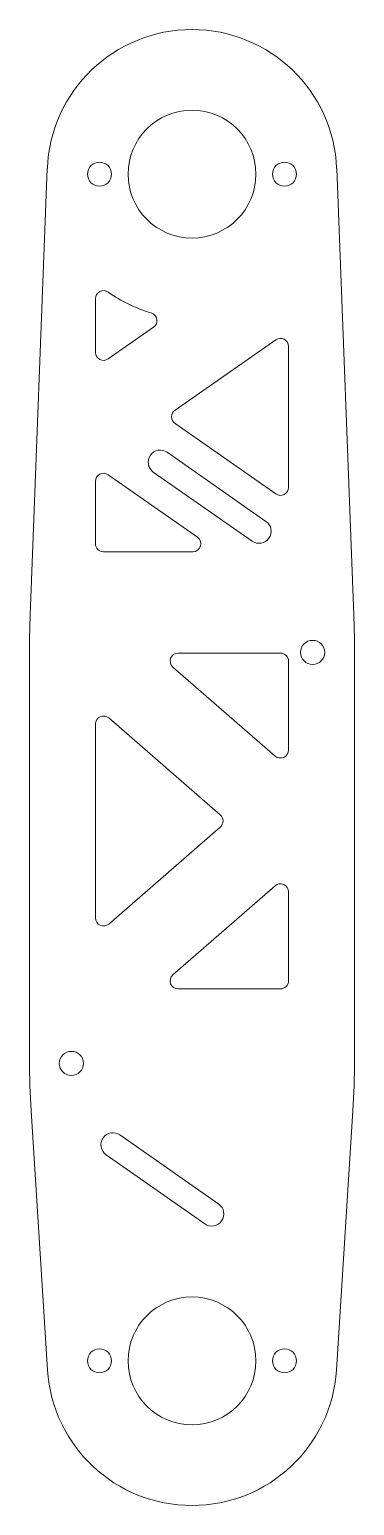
# Model space of a CAD drawing. Header units: millimetres. Extents: x -20 to 20, y -18 to 166.
import ezdxf

# ---------------------------------------------------------------- set-up
doc = ezdxf.new("R2010")
doc.units = ezdxf.units.MM

msp = doc.modelspace()

# ---------------------------------------------------------------- linework, layer by layer
at = {"color": 7, "linetype": 'Continuous', "lineweight": 15}
for p, q in [((-17.99, 148.38), (-20.13, 92.8)), ((20.13, 92.8), (17.99, 148.38)), ((-12, 132.2), (-12, 125.51)), ((-10.43, 124.69), (-4.78, 128.64)), ((10.43, 127.07), (-2.11, 118.3)), ((12, 108.71), (12, 126.25)), ((-2.11, 116.66), (10.43, 107.89)), ((9.2, 104.48), (-3.09, 113.08)), ((0.68, 102.51), (-10.43, 110.28)), ((-4.81, 110.62), (7.48, 102.02)), ((-12, 109.46), (-12, 101.69)), ((-11, 100.69), (0.1, 100.69)), ((-20.2, 88.95), (-20.2, 37.43)), ((20.2, 37.43), (20.2, 88.95)), ((-2.37, 86.34), (10.34, 75.26)), ((11, 88.09), (-1.72, 88.09)), ((12, 76.02), (12, 87.09)), ((-12, 79.26), (-12, 55.12)), ((3.52, 67.95), (-10.34, 80.02)), ((-10.34, 54.36), (3.52, 66.44)), ((10.34, 59.12), (-2.37, 48.05)), ((12, 47.29), (12, 58.36)), ((-1.72, 46.29), (11, 46.29)), ((-20, 31.13), (-17.96, -1.13)), ((17.96, -1.13), (20, 31.13)), ((3.32, 19.51), (-8.97, 28.11)), ((-10.69, 25.65), (1.6, 17.05))]:
    msp.add_line(p, q, dxfattribs=at)
for centre, radius in [((0, 147.69), 7.95), ((-11.5, 147.69), 1.5), ((11.5, 147.69), 1.5), ((15, 88.17), 1.5), ((-15, 37.02), 1.5), ((0, 0), 7.95), ((-11.5, 0), 1.5), ((11.5, 0), 1.5)]:
    msp.add_circle(centre, radius, dxfattribs=at)
for centre, radius, start, end in [((0, 147.69), 18, 2.204, 177.796), ((-11, 132.2), 1, 54.6235, 180), ((0, 147.69), 18, 234.6235, 253.6503), ((-5.35, 129.46), 1, 304.9789, 73.6503), ((11, 126.25), 1, 0, 124.9789), ((-11, 125.51), 1, 180, 304.9789), ((-1.53, 117.48), 1, 124.9789, 235.0211), ((-3.95, 111.85), 1.5, 55.0211, 235.0211), ((-11, 109.46), 1, 55.0211, 180), ((11, 108.71), 1, 235.0211, 0), ((8.34, 103.25), 1.5, 235.0211, 55.0211), ((-11, 101.69), 1, 180, 270), ((0.1, 101.69), 1, 270, 55.0211), ((79.8, 88.95), 100, 177.796, 180), ((-79.8, 88.95), 100, 0, 2.204), ((-1.72, 87.09), 1, 90, 228.9496), ((11, 87.09), 1, 0, 90), ((-11, 79.26), 1, 48.9496, 180), ((11, 76.02), 1, 228.9496, 0), ((2.86, 67.19), 1, 311.0504, 48.9496), ((11, 58.36), 1, 0, 131.0504), ((-11, 55.12), 1, 180, 311.0504), ((-1.72, 47.29), 1, 131.0504, 270), ((11, 47.29), 1, 270, 0), ((79.8, 37.43), 100, 180, 183.613), ((-79.8, 37.43), 100, 356.387, 0), ((-9.83, 26.88), 1.5, 55, 235), ((2.46, 18.28), 1.5, 235, 55), ((0, 0), 18, 183.613, 356.387)]:
    msp.add_arc(centre, radius, start, end, dxfattribs=at)

doc.saveas('drawing.dxf')
